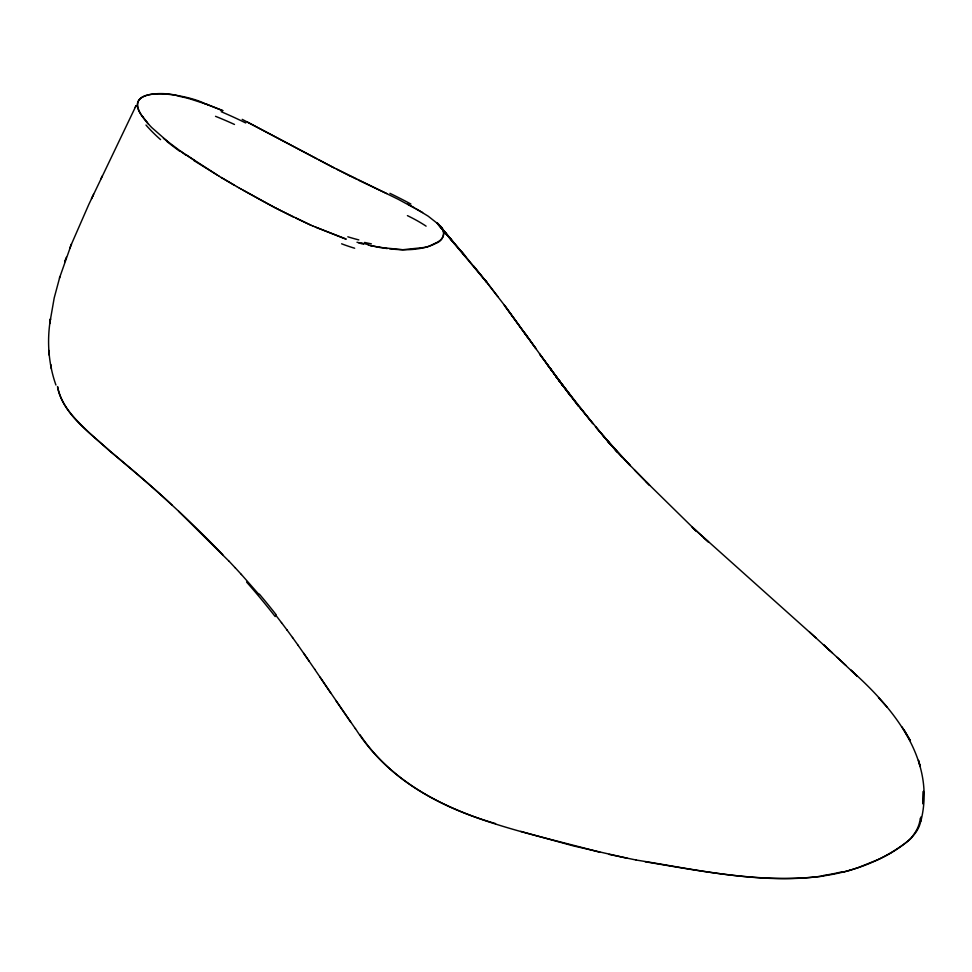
<?xml version="1.0" encoding="UTF-8"?>
<svg xmlns="http://www.w3.org/2000/svg" width="972" height="972" viewBox="0 0 972 972"><rect width="100%" height="100%" fill="white"/><g stroke="black" fill="none" stroke-linecap="round" stroke-linejoin="round"><path stroke-width="1.46" d="M921.152 816.711C920.958 832.275 907.289 842.384 895.321 850.257M49.791 323.603L50.495 318.816C46.778 340.917 48.442 363.868 55.926 385.034M920.022 820.344L920.277 818.278M50.289 320.335L54.201 297.954L59.936 276.583M920.8 821.437C936.534 759.983 893.535 707.993 850.755 670.048L857.353 676.366L837.184 657.364M919.779 821.352L919.318 823.357A124.355 60.58 -3.2 0 1 915.867 831.412M59.462 278.089L71.454 244.094L69.68 248.37M65.282 260.253L64.796 261.711L66.29 257.288M70.932 245.369L88.853 204.363L136.068 105.669L135.242 107.37M92.96 195.627L92.692 196.235L93.555 194.339M91.453 198.823L92.364 196.915L92.073 197.523M102.303 175.932L100.881 178.897M915.903 831.424L911.76 837.402M895.005 850.464L890.984 852.93M890.644 853.137L886.768 855.324M886.415 855.518L879.283 859.114M878.919 859.284L856.988 868.081M849.394 870.487L842.59 872.285M823.551 876.064C763.871 883.645 703.91 871.519 645.189 861.763M389.505 248.783C403.21 250.387 417.51 250.363 430.657 245.697A23.522 9.89 -10.6 0 0 435.893 243.328C444.435 240.461 446.585 229.684 438.651 224.702M387.245 248.589L370.283 245.637M379.712 247.386L402.736 249.743L425.274 247.362A13.887 5.783 -11 0 0 428.895 246.293L437.716 242.064A17.715 7.375 -10.9 0 0 438.761 241.335C443.39 238.59 445.869 232.454 441.337 228.262M379.894 247.459L368.218 245.066M636.125 860.026C724.687 874.107 829.505 901.518 907.605 841.4A54.869 26.766 -3 0 0 911.809 837.402M636.308 860.062L609.092 854.388M627.268 858.264L573.31 845.883L520.761 831.388M600.222 852.383C514.99 828.752 413.44 814.074 360.053 734.832M363.479 244.142L359.057 243.049M361.45 243.413L356.991 242.247M188.629 98.451L207.473 104.563M345.983 238.954L315.365 227.096M495.538 823.588C440.243 807.756 386.662 778.378 355.351 728.465M345.971 239.197L313.191 226.136M204.813 103.615C185.348 93.324 109.775 81.356 148.473 124.149M204.752 103.579L222.88 110.614M207.34 104.526L222.624 110.65M313.397 226.342L295.719 218.044M311.234 225.383L280.434 210.438M386.698 193.525L358.255 180.075M356.335 179.055L349.738 175.81M293.605 217.157L278.247 209.308M242.198 119.362L332.072 166.795M247.216 121.998L316.605 158.715M349.446 175.738L336.47 169.104M332.12 166.856L398.253 199.309L422.601 212.528M334.283 167.937L323.312 162.275M276.072 208.178L280.252 210.438M278.028 209.296L265.137 202.383M275.817 208.142L243.255 190.269M323.166 162.142L318.707 159.773M407.742 204.12L414.74 207.923M264.882 202.298L241.068 189.018M416.125 208.81L428.19 216.185L436.744 222.928M238.881 187.766L241.153 189.139M236.694 186.515L238.93 187.863M221.252 177.512L236.694 186.588M234.507 185.251L219.113 176.236M219.295 176.284L193.805 160.501M217.145 174.984L179.99 150.83M185.749 155.083L163.418 138.316M166.99 140.94L151.705 127.514A147.829 89.047 -1.3 0 1 147.076 122.363M645.906 481.529L696.596 531.295L692.319 527.201L815.958 637.899M809.579 632.067L845.871 665.37M829.979 650.681L823.491 644.764L832.445 652.917M692.319 527.201L708.673 542.194L704.141 538.038M222.843 554.769C187.341 517.918 149.409 483.509 109.824 451.105C90.08 432.467 63.314 415.129 57.567 386.771M172.238 505.294C145.606 480.01 116.47 457.569 89.327 432.856C76.63 420.597 62.645 407.523 58.15 389.796M178.605 511.248L229.113 561.306M634.522 470.023L649.563 485.247L626.843 462.028M615.215 449.829L630.233 465.576L603.357 436.015L617.159 451.919L595.435 426.635L609.092 442.807L579.628 407.232L592.981 423.756L555.692 376.152L578.887 406.685L547.491 364.998M229.1 561.257L235.309 567.903M607.937 441.653L621.825 456.731M235.236 567.782L241.421 574.537M878.494 697.641L886.95 707.033M241.299 574.367L259.074 594.633M462.016 252.161L486.729 282.269L437.121 223.244L465.576 256.511L439.162 225.212L454.641 243.863L441.191 227.448M473.716 266.085L486.729 282.269M497.786 296.557L484.894 279.875L506.424 307.832L527.468 337.041L504.334 305.22L562.496 385.264L539.557 353.966L552.084 370.83M275.914 615.385L281.54 622.724M558.013 378.946L570.71 396.126L549.873 367.866M281.443 622.554L287.105 630.135M286.959 629.905L292.657 637.705M523.325 331.173L535.924 348.608L525.475 333.955M355.448 728.769L335.838 700.496M292.487 637.45L298.21 645.457M142.823 116.956C122.18 91.076 165.519 91.076 179.638 96.398A94.284 54.092 1.6 0 1 188.604 98.488M298.027 645.201L309.254 661.3M350.698 722.147L314.624 669.186M902.113 726.995L910.412 740.798L904.021 729.753M303.58 653.111L314.721 669.295M330.735 693.036L320.08 677.229M50.86 365.849L50.641 364.597L51.395 368.825M57.542 386.577L57.883 388.703M49.135 353.881L49.28 355.12L48.77 350.503M147.209 122.314A177.426 106.276 -0.6 0 1 142.981 116.919M179.516 151.085A422.358 257.045 -2.2 0 1 166.528 141.159M358.826 239.914A311.514 201.411 -24.3 0 1 347.818 236.791M368.485 244.64A406.94 282.415 -31.1 0 1 361.718 243.012M439.077 224.945A131.184 54.724 -6.6 0 1 441.58 228.213M437.254 222.807A124.987 51.625 -5.6 0 1 439.21 224.921M221.203 111.707A397.244 220.109 2.5 0 1 245.709 122.946M246.596 582.07A765.875 577.344 87.5 0 1 275.185 616.552M215.529 116.324A315.584 170.78 3.1 0 1 234.483 124.452M389.918 193.331A404.874 105.826 11.2 0 1 410.901 204.047M407.414 215.626A189.309 63.654 5.1 0 1 426.101 226.16M371.401 243.875A305.026 207.109 -28.4 0 1 364.609 242.441M354.671 248.237A253.328 163.357 -23.9 0 1 341.609 243.802M194.218 160.283A424.703 251.274 -0.4 0 1 186.15 154.876M160.562 139.604A253.886 156.468 -3.2 0 1 145.982 125.048M856.891 867.996A74.917 36.365 -5.7 0 1 849.309 870.402M842.214 871.763A119.094 61.26 -5 0 1 823.357 875.493M259.39 594.147A739.886 558.73 87.6 0 1 276.267 614.899M923.4 791.366L923.121 803.832L923.4 791.366M918.99 762.084L918.491 760.371L920.217 766.568L918.99 762.084"/></g></svg>
